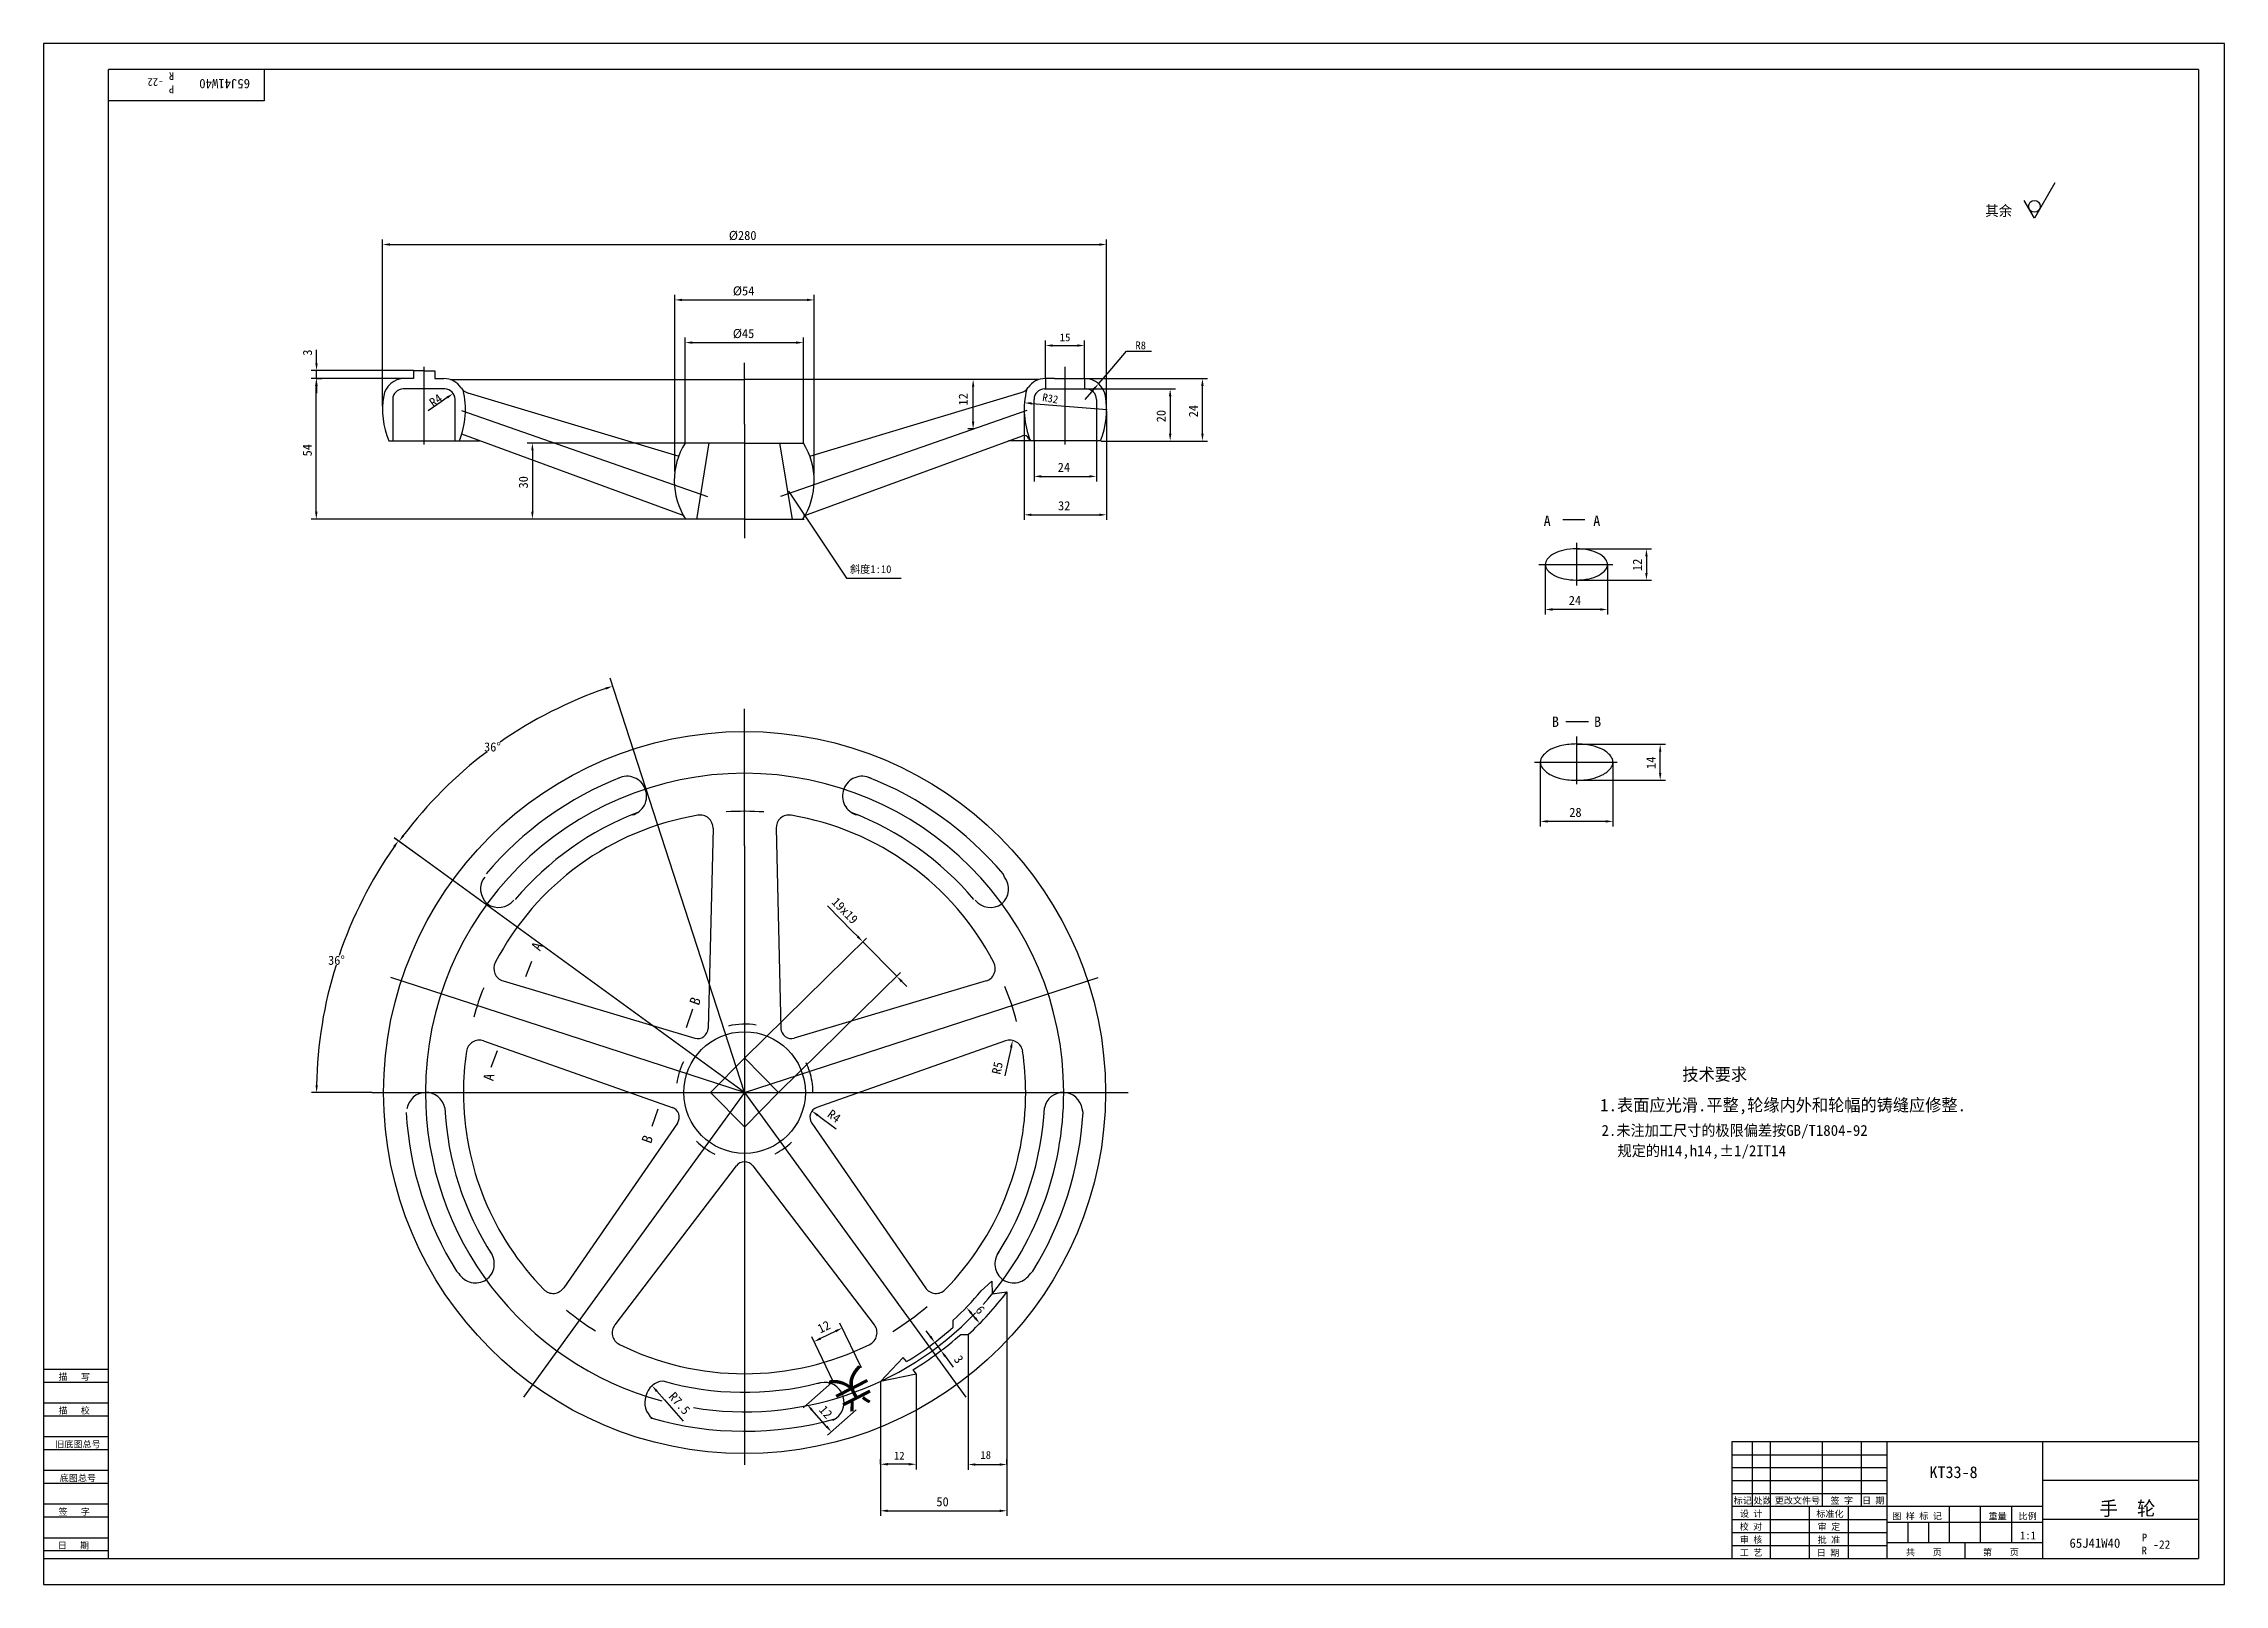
# Model space of a CAD drawing. Header units: metres. Extents: x 0 to 841, y 0 to 594.
import ezdxf

# ---------------------------------------------------------------- set-up
doc = ezdxf.new("R2010")
doc.units = ezdxf.units.M
for name, color, linetype in [('C', 6, 'Continuous'), ('D', 1, 'Continuous'), ('FL', 5, 'Continuous'), ('T', 7, 'Continuous'), ('TL', 4, 'Continuous')]:
    doc.layers.add(name, color=color, linetype=linetype)

# ---------------------------------------------------------------- blocks, each defined once
blk = doc.blocks.new('TUKUN1')
at = {"layer": 'FL'}
for p, q in [((0, 594), (0, 0)), ((841, 594), (0, 594)), ((841, 0), (841, 594)), ((0, 78), (25, 78)), ((0, 70), (25, 70)), ((0, 65), (25, 65)), ((0, 57), (25, 57)), ((0, 52), (25, 52)), ((659, 30), (659, 55)), ((666, 10), (666, 55)), ((686, 30), (686, 55)), ((701, 30), (701, 55)), ((0, 44), (25, 44)), ((651, 50), (711, 50)), ((651, 45), (711, 45)), ((0, 39), (25, 39)), ((651, 40), (711, 40)), ((651, 35), (711, 35)), ((0, 31), (25, 31)), ((0, 26), (25, 26)), ((696, 10), (696, 30)), ((0, 18), (25, 18)), ((651, 25), (711, 25)), ((651, 20), (711, 20)), ((0, 13), (25, 13)), ((651, 15), (711, 15)), ((0, 0), (841, 0))]:
    blk.add_line(p, q, dxfattribs=at)
at = {"layer": 'TL'}
for p, q in [((25, 10), (25, 584)), ((831, 584), (25, 584)), ((85, 584), (85, 572)), ((831, 584), (831, 10)), ((85, 572), (25, 572)), ((0, 83), (25, 83)), ((651, 55), (651, 10)), ((831, 55), (651, 55)), ((711, 10), (711, 55)), ((771, 10), (771, 55)), ((831, 40), (771, 40)), ((771, 30), (651, 30)), ((681, 10), (681, 30)), ((735, 16), (735, 30)), ((747, 16), (747, 30)), ((759, 16), (759, 30)), ((711, 24), (771, 24)), ((719, 16), (719, 24)), ((727, 16), (727, 24)), ((831, 25), (771, 25)), ((0, 10), (831, 10)), ((771, 16), (711, 16)), ((741, 10), (741, 16))]:
    blk.add_line(p, q, dxfattribs=at)
at = {"layer": 'T'}
for s, p in [('描   写', (5.74, 78.76)), ('描   校', (5.74, 65.76)), ('旧底图总号', (4.49, 52.76)), ('底图总号', (6.22, 39.76)), ('标记', (651.75, 31.07)), ('处数', (659.38, 31.07)), ('更改文件号', (667.61, 31.07)), ('签 字', (689.1, 31.07)), ('日 期', (701.23, 31.07)), ('签   字', (5.74, 26.76)), ('设 计', (654.14, 25.99)), ('标准化', (683.65, 25.93)), ('图 样 标 记', (712.95, 25.04)), ('重量', (750.03, 25.04)), ('比例', (761.64, 25.04)), ('校 对', (654.05, 20.99)), ('审 核', (654.14, 15.99)), ('批 准', (684.13, 15.93)), ('审 定', (684.13, 20.93)), ('日   期', (5.45, 13.76)), ('工 艺', (654.14, 10.99)), ('日 期', (683.84, 10.93)), ('共    页', (718.18, 11.13)), ('第    页', (747.9, 11.13))]:
    blk.add_text(s, height=2.5, dxfattribs=at).set_placement(p)

msp = doc.modelspace()

# ---------------------------------------------------------------- linework, layer by layer
at = {"layer": 'C'}
for p, q in [((270.32, 447.3), (270.32, 470.96)), ((146.71, 466), (146.71, 469.45)), ((146.71, 439.5), (146.71, 466)), ((393.93, 466), (393.93, 469.45)), ((393.93, 439.5), (393.93, 466)), ((161.11, 452.51), (256.07, 419.46)), ((270.32, 447.3), (270.32, 403.38)), ((379.11, 452.51), (284.15, 419.46)), ((591.19, 401.53), (591.19, 385.08)), ((576.61, 393.13), (605.15, 393.13)), ((270.32, 318.46), (270.32, 337.49)), ((591.19, 326.91), (591.19, 308.45)), ((270.32, 284.78), (270.32, 318.46)), ((574.96, 316.99), (606.87, 316.99)), ((270.32, 189.61), (145.84, 280.05)), ((270.32, 284.78), (270.32, 46.12)), ((370.55, 272.68), (370.01, 273.94)), ((270.32, 189.61), (133.96, 233.92)), ((270.32, 189.61), (406.68, 233.92)), ((126.74, 189.61), (418.3, 189.61)), ((270.32, 189.61), (185.01, 72.19)), ((270.32, 189.61), (355.63, 72.19))]:
    msp.add_line(p, q, dxfattribs=at)
for start, end in [(0, 180), (180, 254.96), (318.41, 0), (260.77, 316.35)]:
    msp.add_arc((270.32, 189.61), 123.07, start, end, dxfattribs=at)
at = {"layer": 'D'}
for p, q in [((775.55, 540.29), (767.75, 526.77)), ((767.75, 526.77), (763.85, 533.53)), ((130.75, 454.25), (130.75, 518.55)), ((133.55, 516.55), (407.11, 516.55)), ((409.91, 452.34), (409.91, 518.55)), ((243.45, 429.06), (243.45, 497.19)), ((297.16, 428.06), (297.16, 497.19)), ((246.25, 495.19), (294.36, 495.19)), ((247.39, 439.98), (247.39, 480.74)), ((292.99, 439.98), (292.99, 480.74)), ((386.34, 464.86), (386.34, 479.61)), ((401.44, 464.86), (401.44, 479.61)), ((105.24, 473.58), (105.24, 476.01)), ((105.24, 470.78), (105.24, 473.58)), ((250.19, 478.74), (290.19, 478.74)), ((389.14, 477.61), (398.64, 477.61)), ((410.51, 467.13), (417.67, 475.38)), ((417.67, 475.38), (427.26, 475.38)), ((139.05, 464.86), (103.16, 464.86)), ((142.65, 467.98), (103.24, 467.98)), ((105.16, 464.86), (107.24, 464.86)), ((105.24, 464.86), (105.24, 467.98)), ((358.46, 464.53), (356.46, 464.53)), ((401.59, 464.86), (448.89, 464.86)), ((406.84, 462.9), (410.51, 467.13)), ((105.16, 413.5), (105.16, 462.06)), ((105.24, 462.06), (105.24, 459.26)), ((153.36, 455.94), (148.36, 452.46)), ((155.65, 457.54), (153.36, 455.94)), ((358.46, 448.25), (358.46, 461.73)), ((381.06, 455.31), (410.16, 452.93)), ((401.44, 460.86), (436.45, 460.86)), ((405, 460.78), (401.59, 456.86)), ((434.45, 458.06), (434.45, 443.6)), ((446.89, 443.6), (446.89, 462.06)), ((378.17, 452.41), (378.17, 410.35)), ((409.91, 452.34), (409.91, 410.35)), ((247.39, 439.98), (186.49, 439.98)), ((358.79, 445.45), (356.46, 445.45)), ((381.97, 440.86), (381.97, 425.16)), ((406.02, 440.86), (406.02, 425.16)), ((407.87, 440.8), (436.45, 440.8)), ((436.45, 440.8), (448.89, 440.8)), ((188.49, 437.18), (188.49, 413.5)), ((287.28, 421.48), (309.67, 387.92)), ((384.77, 427.16), (403.22, 427.16)), ((380.97, 412.35), (407.11, 412.35)), ((247.57, 410.7), (103.16, 410.7)), ((247.57, 410.7), (186.49, 410.7)), ((591.22, 399.19), (620.12, 399.19)), ((618.12, 396.39), (618.12, 389.97)), ((309.67, 387.92), (330.74, 387.92)), ((579.1, 393.13), (579.1, 373.85)), ((591.22, 387.17), (620.12, 387.17)), ((603.1, 393.13), (603.1, 373.85)), ((600.3, 375.85), (581.9, 375.85)), ((270.32, 189.61), (218.43, 349.31)), ((591.19, 323.86), (625.42, 323.86)), ((623.42, 312.79), (623.42, 321.06)), ((577.19, 316.99), (577.19, 292.15)), ((605.19, 316.99), (605.19, 292.15)), ((591.19, 309.99), (625.42, 309.99)), ((145.84, 280.05), (135.18, 287.8)), ((145.84, 280.05), (135.44, 287.6)), ((602.39, 294.15), (579.99, 294.15)), ((311.99, 251.73), (302.34, 261.54)), ((270.32, 202.91), (317.34, 249.14)), ((313.95, 249.73), (311.99, 251.73)), ((328.99, 234.43), (315.91, 247.74)), ((283.4, 189.61), (330.42, 235.84)), ((330.96, 232.44), (332.92, 230.44)), ((373.09, 206.96), (371.95, 201.78)), ((371.95, 201.78), (370.68, 196)), ((126.74, 189.61), (103.27, 189.61)), ((298.54, 180.84), (300.8, 179.18)), ((300.8, 179.18), (305.7, 175.56)), ((371.5, 112.73), (371.5, 26.36)), ((359.23, 102.75), (357.71, 104.57)), ((304.52, 78.27), (296.23, 95.38)), ((305.45, 97.62), (299.62, 94.8)), ((315.38, 83.54), (307.1, 100.64)), ((341.97, 95.53), (340.29, 97.77)), ((343.65, 93.29), (345.99, 90.18)), ((356.55, 96.27), (356.55, 44.2)), ((347.67, 87.94), (349.35, 85.7)), ((349.35, 85.7), (350.8, 83.77)), ((303.96, 77.79), (292.95, 68.01)), ((322.75, 78.26), (322.75, 33.99)), ((336.43, 81.09), (336.43, 44.31)), ((236.49, 74.47), (239.42, 71.14)), ((239.42, 71.14), (246.63, 62.94)), ((301.95, 60.89), (296.31, 67.25)), ((313.33, 67.24), (302.32, 57.47)), ((322.77, 46.31), (322.77, 48.31)), ((333.63, 46.31), (325.57, 46.31)), ((359.35, 46.2), (368.69, 46.2)), ((371.49, 46.2), (371.49, 48.2)), ((322.75, 33.99), (322.75, 26.36)), ((325.55, 28.36), (368.7, 28.36))]:
    msp.add_line(p, q, dxfattribs=at)
msp.add_circle((767.75, 531.27), 2.25, dxfattribs=at)
for radius, start, end in [(164.72, 108.97, 124.9), (164.72, 127.08, 143.03), (165.05, 144.97, 161.33), (165.05, 162.67, 179.03)]:
    msp.add_arc((270.32, 189.61), radius, start, end, dxfattribs=at)
for points in [[(133.55, 517.02), (133.55, 516.09), (130.75, 516.55)], [(407.11, 517.02), (407.11, 516.09), (409.91, 516.55)], [(246.25, 495.66), (246.25, 494.72), (243.45, 495.19)], [(294.36, 495.66), (294.36, 494.72), (297.16, 495.19)], [(250.19, 479.2), (250.19, 478.27), (247.39, 478.74)], [(290.19, 479.2), (290.19, 478.27), (292.99, 478.74)], [(389.14, 478.08), (389.14, 477.15), (386.34, 477.61)], [(398.64, 478.08), (398.64, 477.15), (401.44, 477.61)], [(104.69, 462.06), (105.63, 462.06), (105.16, 464.86)], [(104.77, 470.78), (105.7, 470.78), (105.24, 467.98)], [(104.77, 462.06), (105.7, 462.06), (105.24, 464.86)], [(357.99, 461.73), (358.93, 461.73), (358.46, 464.53)], [(405.35, 460.48), (404.65, 461.09), (406.84, 462.9)], [(446.42, 462.06), (447.36, 462.06), (446.89, 464.86)], [(155.92, 457.16), (155.39, 457.92), (157.95, 459.14)], [(381.02, 454.84), (381.1, 455.77), (378.27, 455.53)], [(433.99, 458.06), (434.92, 458.06), (434.45, 460.86)], [(357.99, 448.25), (358.93, 448.25), (358.46, 445.45)], [(188.03, 437.18), (188.96, 437.18), (188.49, 439.98)], [(433.99, 443.6), (434.92, 443.6), (434.45, 440.8)], [(446.42, 443.6), (447.36, 443.6), (446.89, 440.8)], [(384.77, 427.63), (384.77, 426.69), (381.97, 427.16)], [(403.22, 427.63), (403.22, 426.69), (406.02, 427.16)], [(104.69, 413.5), (105.63, 413.5), (105.16, 410.7)], [(188.03, 413.5), (188.96, 413.5), (188.49, 410.7)], [(380.97, 412.82), (380.97, 411.88), (378.17, 412.35)], [(407.11, 412.82), (407.11, 411.88), (409.91, 412.35)], [(617.65, 396.39), (618.58, 396.39), (618.12, 399.19)], [(617.65, 389.97), (618.58, 389.97), (618.12, 387.17)], [(581.9, 376.32), (581.9, 375.38), (579.1, 375.85)], [(600.3, 376.32), (600.3, 375.38), (603.1, 375.85)], [(216.62, 345.82), (216.91, 344.94), (219.42, 346.27)], [(622.96, 321.06), (623.89, 321.06), (623.42, 323.86)], [(622.96, 312.79), (623.89, 312.79), (623.42, 309.99)], [(579.99, 294.62), (579.99, 293.69), (577.19, 294.15)], [(602.39, 294.62), (602.39, 293.69), (605.19, 294.15)], [(134.79, 284.61), (135.55, 284.07), (136.8, 286.62)], [(139.1, 288.4), (138.35, 288.96), (137.06, 286.43)], [(314.28, 250.06), (313.62, 249.41), (315.91, 247.74)], [(331.29, 232.76), (330.62, 232.11), (328.99, 234.43)], [(373.55, 206.86), (372.64, 207.06), (373.7, 209.69)], [(105.77, 192.41), (104.83, 192.41), (105.27, 189.61)], [(298.27, 180.46), (298.82, 181.21), (296.29, 182.5)], [(358.07, 104.87), (357.35, 104.27), (355.92, 106.72)], [(359.59, 103.05), (358.87, 102.45), (361.02, 100.6)], [(299.42, 95.22), (299.83, 94.38), (297.1, 93.58)], [(305.24, 98.04), (305.65, 97.2), (307.97, 98.84)], [(342.35, 95.81), (341.6, 95.25), (343.65, 93.29)], [(348.04, 88.22), (347.29, 87.66), (345.99, 90.18)], [(236.14, 74.16), (236.84, 74.78), (234.64, 76.57)], [(296.65, 67.56), (295.96, 66.94), (294.45, 69.34)], [(302.3, 61.2), (301.61, 60.58), (303.81, 58.79)], [(325.57, 46.78), (325.57, 45.84), (322.77, 46.31)], [(333.63, 46.78), (333.63, 45.84), (336.43, 46.31)], [(359.35, 46.67), (359.35, 45.74), (356.55, 46.2)], [(368.69, 46.67), (368.69, 45.74), (371.49, 46.2)], [(325.55, 28.82), (325.55, 27.89), (322.75, 28.36)], [(368.7, 28.82), (368.7, 27.89), (371.5, 28.36)]]:
    msp.add_solid(points, dxfattribs=at)
at = {"layer": 'TL'}
for p, q in [((142.58, 464.86), (139.05, 464.86)), ((142.58, 467.9), (142.58, 464.86)), ((146.71, 467.9), (142.58, 467.9)), ((146.71, 467.9), (150.84, 467.9)), ((150.84, 467.9), (150.84, 464.86)), ((150.84, 464.86), (154.37, 464.86)), ((156.87, 464.46), (270.32, 464.46)), ((383.78, 464.46), (270.32, 464.46)), ((389.8, 464.86), (386.27, 464.86)), ((386.34, 464.86), (386.34, 460.86)), ((389.8, 464.86), (398.07, 464.86)), ((398.07, 464.86), (401.59, 464.86)), ((401.44, 464.86), (401.44, 460.86)), ((134.63, 456.86), (134.63, 440.86)), ((154.67, 460.86), (138.63, 460.86)), ((158.67, 440.86), (158.67, 456.86)), ((244.77, 435), (163.74, 459.3)), ((295.45, 435), (377.01, 459.45)), ((381.97, 440.86), (381.97, 456.86)), ((385.97, 460.86), (402.02, 460.86)), ((406.02, 456.86), (406.02, 440.86)), ((133.09, 440.86), (134.66, 440.86)), ((134.66, 440.86), (158.59, 440.86)), ((158.59, 440.86), (160.33, 440.86)), ((160.33, 440.86), (168.16, 440.86)), ((247, 412), (161.24, 443.39)), ((256.68, 439.98), (246.88, 439.98)), ((251.86, 410.58), (256.71, 440.15)), ((270.32, 439.98), (256.68, 439.98)), ((270.32, 439.98), (283.96, 439.98)), ((288.78, 410.58), (283.93, 440.15)), ((283.96, 439.98), (292.99, 439.98)), ((293.22, 412), (377.44, 442.82)), ((380.31, 440.86), (372.07, 440.86)), ((382.05, 440.86), (380.31, 440.86)), ((405.99, 440.86), (382.05, 440.86)), ((407.55, 440.86), (405.99, 440.86)), ((251.88, 410.7), (247.32, 410.7)), ((270.32, 410.7), (251.88, 410.7)), ((270.32, 410.7), (288.77, 410.7)), ((288.77, 410.7), (293.32, 410.7)), ((585.91, 410.51), (594.4, 410.51)), ((586.97, 332.7), (595.82, 332.7)), ((258.16, 291.48), (256.28, 214.34)), ((282.48, 291.48), (284.36, 214.34)), ((188.13, 240.15), (185.87, 234.24)), ((177.2, 232.65), (251.14, 210.6)), ((363.44, 232.65), (289.5, 210.6)), ((250.24, 221.73), (247.76, 214.54)), ((169.68, 209.52), (242.46, 183.9)), ((174.94, 205.69), (172.5, 199.3)), ((270.37, 202.96), (257.24, 189.61)), ((270.27, 202.96), (283.4, 189.61)), ((370.96, 209.52), (298.18, 183.9)), ((270.37, 176.26), (257.24, 189.61)), ((270.27, 176.26), (283.4, 189.61)), ((244.43, 177.85), (200.61, 114.35)), ((236.93, 183.17), (234.61, 176.47)), ((296.22, 177.85), (340.03, 114.35)), ((400.84, 181.92), (400.51, 183.34)), ((267.14, 161.35), (220.28, 100.05)), ((273.5, 161.35), (320.36, 100.05)), ((159.21, 120.7), (160.11, 119.89)), ((381.44, 120.7), (380.53, 119.89)), ((365.73, 116.83), (361.57, 113.11)), ((365.73, 116.83), (365.85, 112.02)), ((365.85, 112.02), (371.5, 112.73)), ((350.79, 99.15), (350.77, 101.82)), ((350.75, 96.51), (350.81, 96.51)), ((353.71, 96.39), (356.55, 96.27)), ((331.5, 87.46), (322.75, 78.26)), ((332.78, 85.89), (331.5, 87.46)), ((336.43, 81.09), (322.75, 78.26)), ((335.24, 82.7), (336.43, 81.09))]:
    msp.add_line(p, q, dxfattribs=at)
for points in [[(579.1, 393.2, 0.17), (579.83, 391.17, 0.1), (582.62, 388.96, 0.06), (586.25, 387.7, 0.05), (591.1, 387.2, 0.05), (595.95, 387.7, 0.06), (599.59, 388.96, 0.1), (602.37, 391.17, 0.17), (603.1, 393.2, 0.17), (602.37, 395.23, 0.1), (599.59, 397.44, 0.06), (595.95, 398.7, 0.05), (591.1, 399.2, 0.05), (586.25, 398.7, 0.06), (582.62, 397.44, 0.1), (579.83, 395.23, 0.17)], [(577.19, 316.99, 0.17), (578.05, 314.62, 0.1), (581.29, 312.04, 0.06), (585.53, 310.57, 0.05), (591.19, 309.99, 0.05), (596.85, 310.57, 0.06), (601.09, 312.04, 0.1), (604.34, 314.62, 0.17), (605.19, 316.99, 0.17), (604.34, 319.36, 0.1), (601.09, 321.94, 0.06), (596.85, 323.41, 0.05), (591.19, 323.99, 0.05), (585.53, 323.41, 0.06), (581.29, 321.94, 0.1), (578.05, 319.36, 0.17)]]:
    msp.add_lwpolyline(points, format="xyb", close=True, dxfattribs=at)
for radius in [139.19, 23.44]:
    msp.add_circle((270.32, 189.61), radius, dxfattribs=at)
for centre, radius, start, end in [((139.05, 456.86), 8, 90, 170.57), ((154.37, 456.86), 8, 33.79, 90), ((386.27, 456.86), 8, 90, 145.37), ((401.59, 456.86), 8, 9.43, 90), ((162.72, 452.93), 32, 170.57, 202.16), ((138.63, 456.86), 4, 90, 180), ((154.67, 456.86), 4, 0, 90), ((130.69, 452.93), 32, 337.84, 13.48), ((165.18, 464.08), 5, 213.79, 253.31), ((375.58, 464.24), 5, 286.69, 325.37), ((410.16, 452.93), 32, 165.89, 202.16), ((385.97, 456.86), 4, 90, 180), ((402.02, 456.86), 4, 0, 90), ((377.92, 452.93), 32, 337.84, 9.43), ((270.47, 425.49), 27.26, 147.87, 212.85), ((269.91, 425.49), 27.26, 327.15, 32.13), ((378.13, 440.95), 2, 20.63, 110.1), ((409.95, 452.93), 32, 200.63, 202.16), ((270.32, 189.61), 130.57, 111.36, 139.77), ((224.98, 304.05), 7.5, 19.71, 116.06), ((315.67, 304.05), 7.5, 63.94, 160.29), ((270.32, 189.61), 130.57, 40.23, 68.64), ((225.05, 303.87), 7.5, 284.82, 21.18), ((315.6, 303.87), 7.5, 158.82, 255.18), ((270.32, 189.61), 108.42, 99.55, 152.45), ((270.32, 189.61), 115.57, 110.85, 139.91), ((253.16, 291.6), 5, 358.6, 99.55), ((270.32, 189.61), 108.42, 86.08, 93.73), ((287.48, 291.6), 5, 80.45, 181.4), ((270.32, 189.61), 108.42, 27.55, 80.45), ((270.32, 189.61), 115.57, 40.09, 69.15), ((176.01, 268.07), 7.5, 142.09, 229.01), ((364.63, 268.07), 7.5, 310.99, 37.91), ((175.49, 268.48), 7.5, 234.36, 321.28), ((365.15, 268.48), 7.5, 218.72, 305.64), ((178.63, 237.44), 5, 152.45, 253.4), ((362.02, 237.44), 5, 286.6, 27.55), ((270.32, 189.61), 108.42, 158.11, 164.46), ((270.32, 189.61), 108.42, 14.6, 22.16), ((252.28, 214.44), 4, 253.4, 358.6), ((270.32, 189.61), 26.37, 80.15, 103.53), ((288.36, 214.44), 4, 181.4, 286.6), ((270.32, 189.61), 108.42, 171.55, 180), ((168.02, 204.81), 5, 70.6, 171.55), ((372.62, 204.81), 5, 8.45, 109.4), ((270.32, 189.61), 108.42, 0, 8.45), ((270.32, 189.61), 26.37, 153.2, 172.21), ((270.32, 189.61), 26.37, 9.37, 25.81), ((270.32, 189.61), 26.37, 0, 9.37), ((147.54, 182.18), 7.5, 92.29, 171.1), ((147.39, 182.18), 7.5, 12.3, 91.11), ((270.32, 189.61), 108.42, 180, 224.45), ((270.32, 189.61), 108.42, 315.55, 0), ((393.25, 182.18), 7.5, 88.89, 167.7), ((393.1, 182.18), 7.5, 8.9, 87.71), ((270.32, 189.61), 130.75, 183.37, 211.81), ((270.32, 189.61), 115.75, 182.89, 212.75), ((241.13, 180.13), 4, 325.4, 70.6), ((299.51, 180.13), 4, 109.4, 214.6), ((270.32, 189.61), 115.75, 327.25, 357.11), ((270.32, 189.61), 130.75, 328.19, 356.63), ((270.32, 189.61), 26.37, 225.27, 244.21), ((270.32, 189.61), 26.37, 296.51, 313.51), ((270.32, 158.92), 4, 37.4, 142.6), ((166.31, 123.56), 7.5, 305.25, 37.48), ((374.34, 123.56), 7.5, 142.52, 234.75), ((166.55, 123.72), 7.5, 210.75, 302.97), ((374.09, 123.72), 7.5, 237.03, 329.25), ((196.49, 117.18), 5, 224.45, 325.4), ((344.15, 117.18), 5, 214.6, 315.55), ((270.32, 189.61), 119.07, 312.5, 320.02), ((270.32, 189.61), 127.07, 312.73, 322.77), ((270.32, 189.61), 108.42, 230.66, 237.97), ((270.32, 189.61), 108.42, 301.86, 310.5), ((224.26, 97.01), 5, 142.6, 243.55), ((270.32, 189.61), 108.42, 243.55, 296.45), ((316.39, 97.01), 5, 296.45, 37.4), ((270.32, 189.61), 121.07, 301.05, 311.65), ((270.32, 189.61), 125.07, 301.27, 311.81), ((239.6, 70.94), 7.5, 95.68, 167.14), ((270.32, 189.61), 115.57, 254.2, 284.11), ((270.32, 189.61), 115.57, 284.11, 284.73), ((301.13, 70.37), 7.5, 18.81, 101.79), ((239.32, 69.99), 7.5, 160.3, 231.77), ((301.21, 70.12), 7.5, 295.05, 18.04), ((270.32, 189.61), 130.57, 253.91, 254.11), ((270.32, 189.61), 130.57, 254.11, 285.51)]:
    msp.add_arc(centre, radius, start, end, dxfattribs=at)

# ---------------------------------------------------------------- block references
msp.add_blockref('TUKUN1', (0, 0), dxfattribs=at)

# ---------------------------------------------------------------- texts
at = {"layer": 'D'}
for s, height, rotation, p in [('-22', 3, 180, (46.21, 580.63)), ('R', 3, 180, (50.34, 582.99)), ('65J41W40', 3.6, 180, (79.61, 580.31)), ('P', 3, 180, (50.34, 577.89)), ('3', 3.5, 90, (103.49, 473.67)), ('R4', 3.5, 34.87, (150.29, 453.65)), ('12', 3.5, 90, (356.38, 454.46)), ('R32', 3, 350, (384.96, 456.27)), ('24', 3.5, 90, (445.14, 449.91)), ('20', 3.5, 90, (432.7, 448)), ('54', 3.5, 90, (103.41, 434.86)), ('30', 3.5, 90, (186.74, 422.51)), ('12', 3.5, 90, (616.37, 390.68)), ('14', 3.5, 90, (621.67, 314.34)), ('19x19', 3.5, 314.51, (303.59, 262.77)), ('A', 4, 64, (191.43, 243.9)), ('B', 4, 70, (252.65, 222.93)), ('A', 4, 80, (173.43, 193.88)), ('R5', 3.5, 77.58, (368.97, 196.37)), ('R4', 3.5, 323.62, (301.91, 180.53)), ('B', 4, 70, (234.21, 169.66)), ('12', 3.5, 25.85, (299.52, 96.69)), ('6', 3.5, 309.82, (359.12, 105.61)), ('3', 3.5, 306.89, (350.8, 86.68)), ('R7.5', 3.5, 311.32, (240.79, 72.23)), ('12', 3.5, 311.61, (298.78, 67.1))]:
    msp.add_text(s, height=height, rotation=rotation, dxfattribs=at).set_placement(p)
for s, height, p in [('其余', 4, (748.77, 527.55)), ('%%C280', 3.5, (264.25, 518.3)), ('%%c54', 3.5, (265.8, 496.94)), ('%%c45', 3.5, (265.77, 480.49)), ('15', 3, (391.88, 479.26)), ('R8', 3, (421.05, 476.19)), ('24', 3.5, (391.08, 428.91)), ('32', 3.5, (391.21, 414.1)), ('A', 4, (578.48, 408.03)), ('A', 4, (597.59, 408.03)), ('斜度1:10', 3, (310.99, 389.89)), ('24', 3.5, (588.18, 377.6)), ('B', 4, (581.66, 330.58)), ('B', 4, (597.94, 330.58)), ('36%%d', 3.5, (169.84, 321.12)), ('28', 3.5, (588.36, 295.9)), ('36%%d', 3.5, (109.69, 238.86)), ('      技术要求', 4.8, (612.38, 194.2)), ('1.表面应光滑.平整,轮缘内外和轮幅的铸缝应修整.', 4.8, (600.25, 182.4)), ('2.未注加工尺寸的极限偏差按GB/T1804-92', 4.2, (600.8, 172.92)), ('  规定的H14,h14,%%P1/2IT14', 4.2, (601.26, 165.08)), ('12', 3, (327.94, 48.13)), ('18', 3, (361.28, 48.39)), ('KT33-8', 4.55, (727.27, 40.98)), ('50', 3.5, (344.29, 30.11)), ('手  轮', 5.44, (792.84, 26.56)), ('1:1', 3, (762.18, 17.37)), ('65J41W40', 3.6, (781.27, 14.11)), ('P', 3, (809.16, 16.56)), ('-22', 3.24, (813.56, 13.73)), ('R', 3, (809.1, 11.53))]:
    msp.add_text(s, height=height, dxfattribs=at).set_placement(p)
at = {"layer": 'TL'}
msp.add_text('关', height=12, rotation=207, dxfattribs=at).set_placement((316.11, 84.02))

doc.saveas('drawing.dxf')
